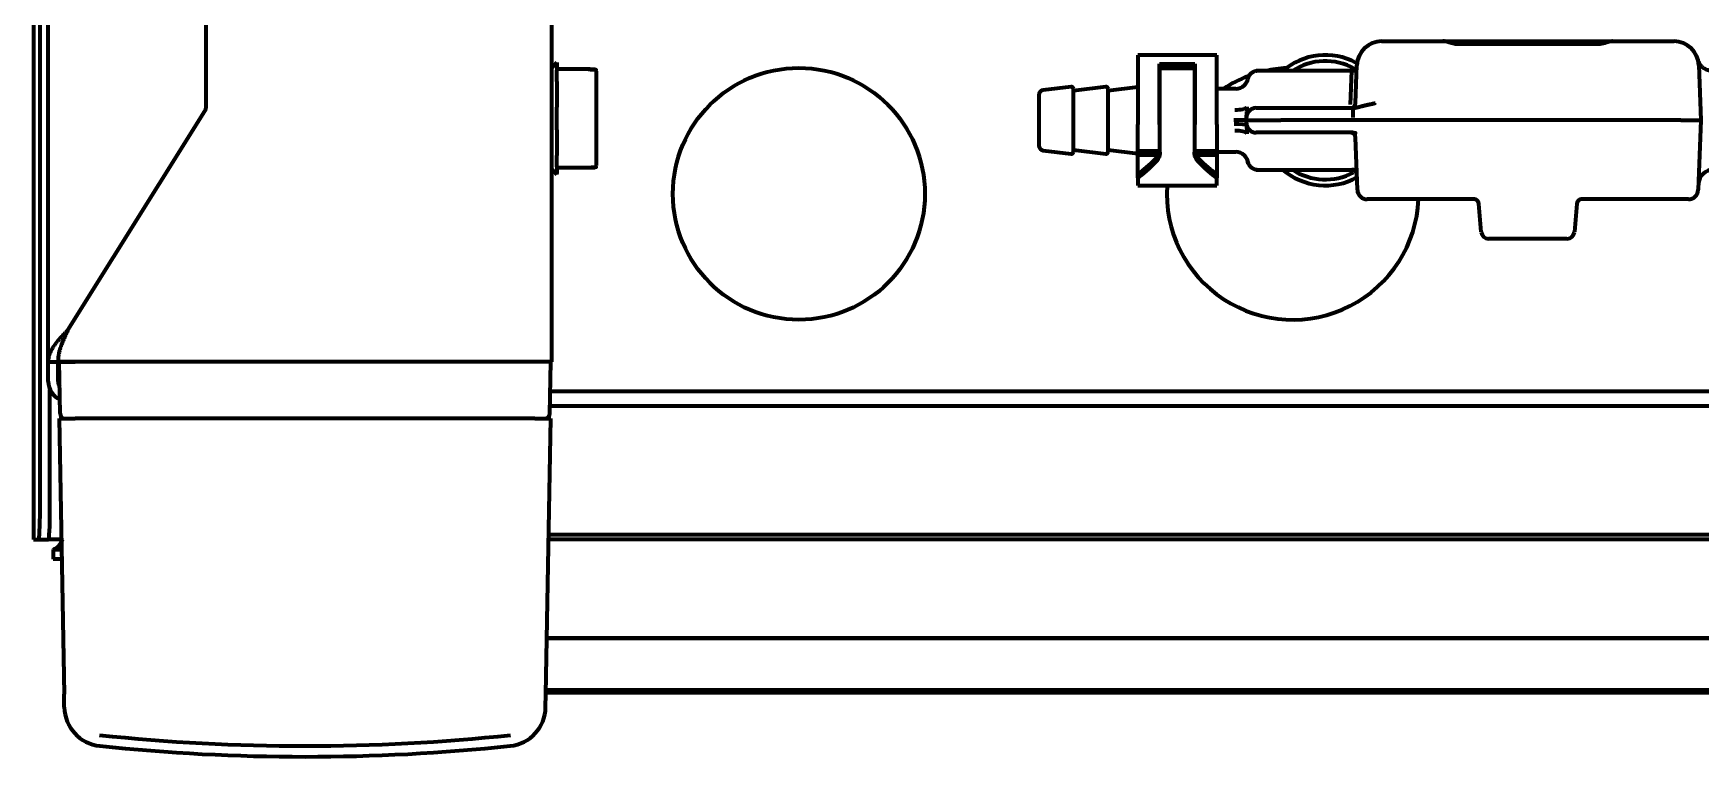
# Model space of a CAD drawing. Header units: inches. Extents: x -2405 to 7588, y 441 to 5654.
# Drawn here: x 2142.3 to 2311.1, y 4629.5 to 4702.8 of the extents above; entities that cross this region are included whole.
import ezdxf

# ---------------------------------------------------------------- set-up
doc = ezdxf.new("R2010")
doc.units = ezdxf.units.IN

msp = doc.modelspace()

# ---------------------------------------------------------------- linework, layer by layer
at = {"linetype": 'Continuous', "lineweight": 70}
for p, q in [((2142.28, 5138.33), (2142.28, 4651.53)), ((2142.95, 4654.53), (2142.95, 5137.33)), ((2194.78, 4669.53), (2194.78, 4770.24)), ((2143.78, 4669.53), (2143.78, 4751.33)), ((2159.78, 4695.42), (2159.78, 4750.33)), ((2278.77, 4701.98), (2285.01, 4701.98)), ((2285.01, 4701.98), (2286.39, 4701.98)), ((2286.39, 4701.98), (2300.76, 4701.98)), ((2300.73, 4701.69), (2286.42, 4701.69)), ((2300.76, 4701.98), (2302.14, 4701.98)), ((2302.14, 4701.98), (2308.38, 4701.98)), ((2195.28, 4699.83), (2194.78, 4699.25)), ((2195.28, 4699.83), (2195.28, 4699.73)), ((2195.28, 4699.73), (2195.28, 4699.06)), ((2254.08, 4700.58), (2254.08, 4693.57)), ((2262.08, 4700.58), (2254.08, 4700.58)), ((2256.28, 4693.57), (2256.28, 4699.7)), ((2256.28, 4699.7), (2259.88, 4699.7)), ((2256.33, 4699.55), (2259.83, 4699.55)), ((2256.33, 4699.25), (2256.33, 4699.55)), ((2259.83, 4699.55), (2259.83, 4699.25)), ((2259.88, 4699.7), (2259.88, 4693.57)), ((2262.08, 4693.57), (2262.08, 4700.58)), ((2276.14, 4695.72), (2276.27, 4699.57)), ((2310.88, 4699.57), (2311.08, 4693.98)), ((2195.28, 4697.92), (2195.28, 4699.06)), ((2195.28, 4697.92), (2195.28, 4697.25)), ((2198.44, 4699.16), (2195.38, 4699.16)), ((2199.28, 4694.16), (2199.28, 4698.94)), ((2256.33, 4699.18), (2256.28, 4699.18)), ((2256.33, 4699.25), (2259.83, 4699.25)), ((2256.33, 4696.82), (2256.33, 4699.25)), ((2259.83, 4699.25), (2259.83, 4696.82)), ((2259.88, 4699.18), (2259.83, 4699.18)), ((2273.08, 4698.98), (2266.07, 4698.98)), ((2275.77, 4698.98), (2273.08, 4698.98)), ((2275.64, 4695.57), (2275.77, 4698.98)), ((2195.28, 4697.25), (2195.28, 4696.64)), ((2195.28, 4696.64), (2195.28, 4695.3)), ((2244.08, 4696.54), (2244.08, 4691.43)), ((2247.35, 4697.38), (2244.51, 4697.04)), ((2250.85, 4697.38), (2247.58, 4696.98)), ((2247.58, 4690.78), (2247.58, 4697.18)), ((2254.08, 4697.35), (2251.08, 4696.98)), ((2251.08, 4690.78), (2251.08, 4697.18)), ((2256.33, 4697.2), (2256.28, 4697.19)), ((2256.33, 4696.08), (2256.33, 4696.82)), ((2256.33, 4690.76), (2256.33, 4696.08)), ((2259.88, 4697.2), (2259.83, 4697.2)), ((2259.83, 4696.82), (2259.83, 4696.08)), ((2259.83, 4696.08), (2259.83, 4690.76)), ((2264.01, 4697.18), (2262.08, 4697.18)), ((2145.78, 4672.73), (2159.62, 4694.9)), ((2195.28, 4694.16), (2195.28, 4695.3)), ((2265.09, 4694.27), (2265.09, 4694.5)), ((2268.58, 4695.23), (2275.87, 4695.23)), ((2195.28, 4693.02), (2195.28, 4694.16)), ((2195.28, 4693.02), (2195.28, 4691.68)), ((2199.28, 4689.39), (2199.28, 4694.16)), ((2254.08, 4692.88), (2254.08, 4693.57)), ((2254.08, 4690.9), (2254.08, 4692.88)), ((2256.28, 4693.57), (2256.28, 4692.88)), ((2256.28, 4692.88), (2256.28, 4690.9)), ((2259.88, 4692.88), (2259.88, 4693.57)), ((2259.88, 4690.9), (2259.88, 4692.88)), ((2262.08, 4693.57), (2262.08, 4692.88)), ((2262.08, 4692.88), (2262.08, 4690.9)), ((2265.08, 4693.98), (2265.09, 4694.27)), ((2265.08, 4693.98), (2268.57, 4693.98)), ((2265.09, 4693.7), (2265.08, 4693.98)), ((2265.09, 4693.5), (2265.09, 4693.49)), ((2309.08, 4693.98), (2268.57, 4693.98)), ((2275.87, 4692.73), (2268.58, 4692.73)), ((2309.08, 4693.98), (2311.08, 4693.98)), ((2311.08, 4693.98), (2310.83, 4686.95)), ((2195.28, 4691.68), (2195.28, 4691.07)), ((2195.28, 4691.07), (2195.28, 4690.4)), ((2247.58, 4690.98), (2250.85, 4690.58)), ((2251.08, 4690.98), (2254.08, 4690.62)), ((2276.32, 4686.95), (2276.14, 4692.25)), ((2195.28, 4689.26), (2195.28, 4690.4)), ((2244.51, 4690.93), (2247.35, 4690.58)), ((2254.08, 4690.48), (2254.08, 4690.9)), ((2254.08, 4690.9), (2256.28, 4690.9)), ((2254.08, 4690.48), (2256.28, 4690.48)), ((2254.08, 4688.55), (2254.08, 4690.48)), ((2256.28, 4690.9), (2256.28, 4690.48)), ((2256.28, 4690.78), (2256.28, 4690.78)), ((2259.87, 4690.76), (2259.88, 4690.76)), ((2259.88, 4690.48), (2259.88, 4690.9)), ((2259.88, 4690.9), (2262.08, 4690.9)), ((2259.88, 4690.48), (2262.08, 4690.48)), ((2262.08, 4690.9), (2262.08, 4690.48)), ((2262.08, 4690.78), (2264.01, 4690.78)), ((2262.08, 4690.48), (2262.08, 4688.55)), ((2194.78, 4689.07), (2195.28, 4688.49)), ((2195.28, 4689.26), (2195.28, 4688.59)), ((2195.28, 4688.49), (2195.28, 4688.59)), ((2198.44, 4689.16), (2195.38, 4689.16)), ((2254.08, 4688.15), (2254.08, 4688.55)), ((2254.08, 4688.15), (2254.08, 4687.38)), ((2262.08, 4688.55), (2262.08, 4688.15)), ((2262.08, 4687.38), (2262.08, 4688.15)), ((2266.07, 4688.98), (2273.08, 4688.98)), ((2273.08, 4688.98), (2275.77, 4688.98)), ((2254.08, 4687.38), (2262.08, 4687.38)), ((2278.32, 4685.98), (2277.32, 4685.98)), ((2288.22, 4685.98), (2278.32, 4685.98)), ((2308.83, 4685.98), (2298.93, 4685.98)), ((2309.83, 4685.98), (2308.83, 4685.98)), ((2288.87, 4682.67), (2288.61, 4685.53)), ((2298.54, 4685.53), (2298.29, 4682.67)), ((2297.54, 4681.98), (2289.61, 4681.98)), ((2143.78, 4669.53), (2144.78, 4669.53)), ((2143.78, 4667.53), (2143.78, 4669.53)), ((2144.78, 4667.53), (2144.78, 4669.53)), ((2146.58, 4669.53), (2144.78, 4669.53)), ((2144.9, 4669.53), (2146.5, 4669.53)), ((2144.99, 4664.27), (2144.9, 4669.53)), ((2192.98, 4669.53), (2146.58, 4669.53)), ((2194.78, 4669.53), (2192.98, 4669.53)), ((2194.56, 4664.27), (2194.65, 4669.53)), ((2144.78, 4667.53), (2144.93, 4667.53)), ((2143.95, 4654.53), (2143.95, 4666.72)), ((2419.68, 4666.53), (2194.61, 4666.53)), ((2408.33, 4665.03), (2194.57, 4665.03)), ((2144.9, 4663.78), (2146.5, 4663.78)), ((2144.9, 4663.78), (2145.39, 4635.87)), ((2145.28, 4663.83), (2145.28, 4663.78)), ((2193.05, 4663.78), (2146.5, 4663.78)), ((2193.05, 4663.78), (2194.65, 4663.78)), ((2194.16, 4635.87), (2194.65, 4663.78)), ((2194.28, 4663.78), (2194.28, 4663.83)), ((2142.28, 4651.53), (2142.8, 4651.53)), ((2142.28, 4651.53), (2142.28, 4651.53)), ((2142.8, 4651.53), (2143.8, 4651.53)), ((2144.28, 4651.53), (2143.8, 4651.53)), ((2145.11, 4651.53), (2144.28, 4651.53)), ((2144.28, 4650.53), (2145.13, 4650.53)), ((2144.28, 4650.53), (2144.28, 4649.53)), ((2419.68, 4651.53), (2194.44, 4651.53)), ((2194.45, 4652.03), (2419.68, 4652.03)), ((2145.15, 4649.53), (2144.28, 4649.53)), ((2419.68, 4641.54), (2194.26, 4641.54)), ((2419.68, 4641.51), (2194.26, 4641.51)), ((2145.41, 4634.53), (2145.39, 4635.87)), ((2194.14, 4634.53), (2194.16, 4635.87)), ((2194.17, 4636.04), (2419.69, 4636.04)), ((2194.18, 4636.3), (2419.69, 4636.3))]:
    msp.add_line(p, q, dxfattribs=at)
msp.add_circle((2219.78, 4686.53), 12.75, dxfattribs=at)
for centre, radius, start, end in [((2278.77, 4699.48), 2.5, 90, 178), ((2308.38, 4699.48), 2.5, 2, 90), ((2273.08, 4693.98), 6.6, 62.0357, 130.7514), ((2273.08, 4693.98), 6, 60.525, 123.5531), ((2275.77, 4699.48), 0.5, 269.1135, 358), ((2195.38, 4699.06), 0.1, 90, 180), ((2269.78, 4686.53), 12.75, 110.6494, 123.3563), ((2269.78, 4686.53), 12.75, 92.9531, 102.4537), ((2244.58, 4696.54), 0.5, 96.9365, 180), ((2247.38, 4697.18), 0.2, 0, 96.9365), ((2250.88, 4697.18), 0.2, 0, 96.9365), ((2158.78, 4695.42), 1, 328, 0), ((2266.08, 4694.23), 1, 90, 178), ((2275.64, 4695.73), 0.5, 270, 358), ((2266.08, 4693.73), 1, 182.0002, 270), ((2275.64, 4692.23), 0.5, 2, 90), ((2244.58, 4691.43), 0.5, 180, 263.0635), ((2247.38, 4690.78), 0.2, 263.0635, 0), ((2250.88, 4690.78), 0.2, 263.0635, 0), ((2195.38, 4689.26), 0.1, 180, 270), ((2273.08, 4693.98), 6.6, 229.2478, 299.0141), ((2273.08, 4693.98), 6, 236.4469, 298.2656), ((2275.77, 4688.48), 0.5, 2, 91.8742), ((2312.35, 4687.48), 1.5, 89.4269, 178), ((2269.78, 4686.53), 12.75, 176.1806, 357.525), ((2277.32, 4686.98), 1, 182, 270), ((2288.12, 4685.48), 0.5, 5, 90), ((2299.03, 4685.48), 0.5, 90, 175), ((2309.83, 4686.98), 1, 270, 358), ((2289.61, 4682.73), 0.75, 185, 270), ((2297.54, 4682.73), 0.75, 270, 355), ((2145.78, 4667.53), 2, 180, 246.1655), ((2145.78, 4667.53), 1, 180, 213.8639), ((2145.49, 4664.28), 0.5, 181, 270), ((2194.06, 4664.28), 0.5, 270, 359), ((2149.41, 4634.6), 4, 181, 264.013), ((2190.14, 4634.6), 4, 275.987, 359), ((2169.78, 4828.78), 199.25, 264.013, 270), ((2169.78, 4828.78), 199.25, 270, 275.987)]:
    msp.add_arc(centre, radius, start, end, dxfattribs=at)
for centre, major_axis, ratio, start_param, end_param in [((2264.01, 4698.43), (-1.25, 0.04), 1, 1.602904, 3.141573), ((2263.92, 4695.47), (-1.25, 0.04), 0.333532, 1.581322, 2.950519), ((2263.84, 4693.42), (1.25, 0.04), 0.125618, 0, 1.566409), ((2263.92, 4692.5), (1.25, 0.04), 0.333515, 0.191083, 1.56029), ((2256.33, 4693.98), (-4.14, -5.87), 0.300114, 0.644964, 1.079556), ((2256.33, 4693.98), (-4.55, -6.46), 0.300114, 0.696701, 1.087666), ((2259.83, 4693.98), (4.14, -5.87), 0.300114, 5.203629, 5.638222), ((2259.83, 4693.98), (4.55, -6.46), 0.300114, 5.195519, 5.586485), ((2264.01, 4689.53), (-1.25, -0.04), 1, 3.141612, 4.681404), ((2142.8, 4654.53), (0, -3), 0.052336, 0, 1.570796), ((2143.8, 4654.53), (0, 3), 0.052336, 3.141593, 4.712389), ((2169.78, 4828.36), (-197.77, 0), 0.999848, 1.465422, 1.67617)]:
    msp.add_ellipse(centre, major_axis=major_axis, ratio=ratio, start_param=start_param, end_param=end_param, dxfattribs=at)
for points, knots in [([(2286.42, 4701.69), (2286.41, 4701.69), (2286.32, 4701.69), (2286.11, 4701.72), (2285.76, 4701.8), (2285.43, 4701.91), (2285.17, 4702), (2285, 4701.98), (2284.98, 4701.98)], [0, 0, 0, 0, 0.01627, 0.157625, 0.338855, 0.689828, 0.962401, 1, 1, 1, 1]), ([(2302.14, 4701.98), (2302.13, 4701.98), (2302.04, 4701.99), (2301.88, 4701.95), (2301.58, 4701.87), (2301.22, 4701.75), (2300.85, 4701.69), (2300.74, 4701.69), (2300.73, 4701.69)], [0, 0, 0, 0, 0.024433, 0.169144, 0.371364, 0.80958, 0.980738, 1, 1, 1, 1]), ([(2312.26, 4699), (2312.22, 4698.99), (2312.02, 4698.97), (2311.7, 4699.08), (2311.36, 4699.26), (2311.13, 4699.48), (2310.97, 4699.69), (2310.88, 4699.87), (2310.84, 4700), (2310.82, 4700.05), (2310.82, 4700.06)], [0, 0, 0, 0, 0.073314, 0.307885, 0.501542, 0.665237, 0.800055, 0.904497, 0.975091, 1, 1, 1, 1]), ([(2198.44, 4699.16), (2198.47, 4699.16), (2198.5, 4699.16), (2198.54, 4699.16), (2198.56, 4699.16), (2198.58, 4699.16), (2198.59, 4699.16), (2198.63, 4699.16), (2198.66, 4699.16), (2198.7, 4699.16), (2198.72, 4699.16), (2198.78, 4699.16), (2198.81, 4699.16), (2198.87, 4699.16), (2198.9, 4699.16), (2198.94, 4699.16), (2198.95, 4699.16), (2198.97, 4699.16), (2198.98, 4699.16), (2199.01, 4699.16), (2199.02, 4699.16), (2199.06, 4699.16), (2199.08, 4699.16), (2199.11, 4699.16), (2199.12, 4699.16), (2199.13, 4699.16), (2199.13, 4699.16), (2199.15, 4699.16), (2199.15, 4699.16), (2199.16, 4699.16), (2199.16, 4699.16), (2199.17, 4699.16), (2199.17, 4699.16)], [0, 0, 0, 0, 0.033049, 0.033049, 0.049574, 0.049574, 0.066098, 0.066098, 0.099147, 0.099147, 0.132196, 0.132196, 0.198295, 0.198295, 0.264393, 0.264393, 0.297442, 0.297442, 0.330491, 0.330491, 0.396589, 0.396589, 0.528786, 0.528786, 0.594884, 0.594884, 0.660982, 0.660982, 0.793179, 0.793179, 0.925375, 1, 1, 1, 1]), ([(2198.46, 4699.15), (2198.49, 4699.15), (2198.52, 4699.15), (2198.58, 4699.15), (2198.61, 4699.15), (2198.66, 4699.14), (2198.69, 4699.14), (2198.72, 4699.14), (2198.73, 4699.14), (2198.76, 4699.14), (2198.77, 4699.14), (2198.82, 4699.14), (2198.86, 4699.14), (2198.93, 4699.13), (2198.96, 4699.13), (2199, 4699.13), (2199.01, 4699.12), (2199.04, 4699.12), (2199.05, 4699.12), (2199.08, 4699.12), (2199.1, 4699.12), (2199.15, 4699.11), (2199.17, 4699.11), (2199.2, 4699.1), (2199.21, 4699.1), (2199.22, 4699.09), (2199.23, 4699.09), (2199.24, 4699.09), (2199.25, 4699.09), (2199.26, 4699.08), (2199.26, 4699.08), (2199.26, 4699.08), (2199.27, 4699.08), (2199.26, 4699.08), (2199.26, 4699.08), (2199.26, 4699.08), (2199.25, 4699.09), (2199.24, 4699.09), (2199.23, 4699.09), (2199.22, 4699.09), (2199.21, 4699.1), (2199.2, 4699.1), (2199.17, 4699.11), (2199.15, 4699.11), (2199.1, 4699.12), (2199.08, 4699.12), (2199.04, 4699.12), (2199.01, 4699.12), (2198.97, 4699.13), (2198.96, 4699.13), (2198.93, 4699.13), (2198.91, 4699.13), (2198.86, 4699.14), (2198.82, 4699.14), (2198.77, 4699.14), (2198.76, 4699.14), (2198.73, 4699.14), (2198.72, 4699.14), (2198.69, 4699.14), (2198.66, 4699.14), (2198.62, 4699.14), (2198.61, 4699.15), (2198.58, 4699.15), (2198.57, 4699.15), (2198.52, 4699.15), (2198.49, 4699.15), (2198.46, 4699.15)], [0, 0, 0, 0, 0.015625, 0.015625, 0.03125, 0.03125, 0.046875, 0.046875, 0.054687, 0.054687, 0.0625, 0.0625, 0.09375, 0.09375, 0.125, 0.125, 0.140625, 0.140625, 0.15625, 0.15625, 0.1875, 0.1875, 0.25, 0.25, 0.28125, 0.28125, 0.3125, 0.3125, 0.375, 0.375, 0.4375, 0.4375, 0.5, 0.5625, 0.5625, 0.625, 0.625, 0.6875, 0.6875, 0.71875, 0.71875, 0.75, 0.75, 0.8125, 0.8125, 0.84375, 0.84375, 0.875, 0.875, 0.890625, 0.890625, 0.90625, 0.90625, 0.9375, 0.9375, 0.945312, 0.945312, 0.953125, 0.953125, 0.96875, 0.96875, 0.976562, 0.976562, 0.984375, 0.984375, 1, 1, 1, 1]), ([(2265.14, 4695.35), (2265.14, 4695.27), (2265.14, 4695.2), (2265.13, 4695.09), (2265.13, 4695.06), (2265.12, 4694.98), (2265.12, 4694.95), (2265.11, 4694.84), (2265.11, 4694.77), (2265.1, 4694.67), (2265.1, 4694.64), (2265.1, 4694.57), (2265.09, 4694.53), (2265.09, 4694.5)], [0, 0, 0, 0, 0.25, 0.25, 0.375, 0.375, 0.5, 0.5, 0.75, 0.75, 0.875, 0.875, 1, 1, 1, 1]), ([(2266.08, 4695.23), (2266.08, 4695.23), (2266.13, 4695.23), (2266.32, 4695.23), (2266.63, 4695.23), (2267.02, 4695.23), (2267.49, 4695.23), (2268.01, 4695.23), (2268.39, 4695.23), (2268.58, 4695.23)], [0, 0, 0, 0, 0.146168, 0.289853, 0.434024, 0.577627, 0.714047, 0.851827, 1, 1, 1, 1]), ([(2275.87, 4695.23), (2275.88, 4695.23), (2275.9, 4695.23), (2275.93, 4695.23), (2275.97, 4695.24), (2276, 4695.24), (2276.03, 4695.24), (2276.07, 4695.25), (2276.1, 4695.25), (2276.13, 4695.26), (2276.17, 4695.26), (2276.2, 4695.27), (2276.24, 4695.28), (2276.27, 4695.29), (2276.31, 4695.29), (2276.35, 4695.3), (2276.38, 4695.31), (2276.42, 4695.32), (2276.46, 4695.33), (2276.49, 4695.34), (2276.53, 4695.35), (2276.57, 4695.36), (2276.62, 4695.37), (2276.68, 4695.39), (2276.73, 4695.4), (2276.75, 4695.41), (2276.76, 4695.41), (2276.78, 4695.41), (2276.79, 4695.42), (2276.8, 4695.42), (2276.81, 4695.42), (2276.82, 4695.42), (2276.83, 4695.43), (2276.84, 4695.43), (2276.85, 4695.43), (2276.86, 4695.43), (2276.87, 4695.44), (2276.89, 4695.44), (2276.9, 4695.44), (2276.91, 4695.45), (2276.92, 4695.45), (2276.93, 4695.45), (2276.95, 4695.46), (2276.96, 4695.46), (2276.97, 4695.46), (2276.98, 4695.46), (2277, 4695.47), (2277.01, 4695.47), (2277.02, 4695.47), (2277.04, 4695.48), (2277.05, 4695.48), (2277.06, 4695.48), (2277.08, 4695.49), (2277.09, 4695.49), (2277.11, 4695.49), (2277.12, 4695.5), (2277.14, 4695.5), (2277.15, 4695.5), (2277.17, 4695.51), (2277.18, 4695.51), (2277.2, 4695.51), (2277.21, 4695.52), (2277.23, 4695.52), (2277.24, 4695.52), (2277.26, 4695.53), (2277.27, 4695.53), (2277.29, 4695.54), (2277.31, 4695.54), (2277.32, 4695.54), (2277.34, 4695.55), (2277.36, 4695.55), (2277.37, 4695.55), (2277.39, 4695.56), (2277.41, 4695.56), (2277.42, 4695.57), (2277.44, 4695.57), (2277.46, 4695.57), (2277.48, 4695.58), (2277.5, 4695.58), (2277.51, 4695.58), (2277.53, 4695.59), (2277.55, 4695.59), (2277.57, 4695.6), (2277.59, 4695.6), (2277.61, 4695.61), (2277.63, 4695.61), (2277.65, 4695.61), (2277.67, 4695.62), (2277.68, 4695.62), (2277.7, 4695.63), (2277.72, 4695.63), (2277.74, 4695.63), (2277.77, 4695.64), (2277.79, 4695.64), (2277.81, 4695.65), (2277.83, 4695.65), (2277.85, 4695.66), (2277.87, 4695.66), (2277.89, 4695.67), (2277.91, 4695.67), (2277.93, 4695.67), (2277.96, 4695.68), (2277.98, 4695.68), (2278, 4695.69), (2278.02, 4695.69), (2278.04, 4695.7), (2278.07, 4695.7), (2278.09, 4695.71), (2278.11, 4695.71), (2278.13, 4695.71), (2278.13, 4695.72)], [0, 0, 0, 0, 0.014899, 0.029973, 0.045222, 0.060648, 0.076251, 0.092031, 0.10799, 0.124128, 0.140446, 0.156945, 0.173628, 0.190494, 0.207546, 0.224786, 0.242216, 0.259837, 0.277652, 0.295663, 0.313873, 0.332285, 0.350901, 0.381608, 0.413263, 0.417906, 0.422604, 0.427356, 0.432164, 0.437026, 0.441943, 0.446915, 0.451941, 0.457021, 0.462156, 0.467345, 0.472588, 0.477886, 0.483238, 0.488643, 0.494103, 0.499616, 0.505184, 0.510805, 0.51648, 0.522208, 0.527991, 0.533827, 0.539716, 0.545659, 0.551655, 0.557705, 0.563808, 0.569964, 0.576174, 0.582437, 0.588753, 0.595122, 0.601545, 0.60802, 0.614549, 0.621131, 0.627766, 0.634454, 0.641195, 0.647989, 0.654836, 0.661737, 0.66869, 0.675696, 0.682756, 0.689868, 0.697034, 0.704253, 0.711525, 0.71885, 0.726228, 0.73366, 0.741144, 0.748683, 0.756274, 0.763919, 0.771617, 0.779369, 0.787175, 0.795034, 0.802946, 0.810913, 0.818934, 0.827008, 0.835137, 0.843319, 0.851556, 0.859847, 0.868193, 0.876593, 0.885048, 0.893558, 0.902122, 0.910742, 0.919417, 0.928147, 0.936933, 0.945774, 0.954671, 0.963624, 0.972634, 0.981699, 0.990821, 1, 1, 1, 1]), ([(2265.08, 4693.98), (2265.07, 4693.98), (2265.07, 4693.98), (2265.04, 4693.98), (2265.03, 4693.98), (2265.02, 4693.98), (2265.01, 4693.98), (2265, 4693.98), (2264.99, 4693.98), (2264.95, 4693.98), (2264.91, 4693.98), (2264.85, 4693.98), (2264.84, 4693.98), (2264.82, 4693.98), (2264.8, 4693.98), (2264.77, 4693.98), (2264.74, 4693.98), (2264.65, 4693.98), (2264.59, 4693.98), (2264.5, 4693.98), (2264.49, 4693.98), (2264.45, 4693.98), (2264.4, 4693.98), (2264.3, 4693.98), (2264.23, 4693.98), (2264.17, 4693.98), (2264.15, 4693.98), (2264.11, 4693.98), (2264.09, 4693.98), (2264.03, 4693.98), (2263.99, 4693.98), (2263.93, 4693.98), (2263.9, 4693.98), (2263.87, 4693.98), (2263.84, 4693.98), (2263.83, 4693.98), (2263.82, 4693.98)], [0, 0, 0, 0, 0.122, 0.122, 0.184714, 0.184714, 0.216071, 0.216071, 0.247428, 0.247428, 0.372857, 0.372857, 0.404214, 0.404214, 0.435571, 0.435571, 0.498285, 0.498285, 0.623714, 0.623714, 0.655071, 0.655071, 0.686428, 0.749143, 0.811857, 0.811857, 0.843214, 0.843214, 0.874571, 0.874571, 0.937286, 0.937286, 0.968643, 0.984321, 0.984321, 1, 1, 1, 1]), ([(2265.09, 4693.47), (2265.09, 4693.47), (2265.09, 4693.47), (2265.09, 4693.46), (2265.09, 4693.46), (2265.09, 4693.45), (2265.09, 4693.44), (2265.1, 4693.41), (2265.1, 4693.38), (2265.1, 4693.33), (2265.1, 4693.29), (2265.11, 4693.23), (2265.11, 4693.19), (2265.11, 4693.12), (2265.12, 4693.09), (2265.12, 4693.02), (2265.12, 4692.98), (2265.13, 4692.91), (2265.13, 4692.88), (2265.14, 4692.77), (2265.14, 4692.69), (2265.14, 4692.62)], [0, 0, 0, 0, 0.001953, 0.003906, 0.007812, 0.015625, 0.03125, 0.0625, 0.125, 0.125, 0.25, 0.25, 0.375, 0.375, 0.5, 0.5, 0.625, 0.625, 0.75, 0.75, 1, 1, 1, 1]), ([(2268.58, 4692.73), (2268.39, 4692.73), (2268, 4692.73), (2267.46, 4692.73), (2266.98, 4692.73), (2266.59, 4692.73), (2266.3, 4692.73), (2266.13, 4692.73), (2266.08, 4692.73), (2266.08, 4692.73)], [0, 0, 0, 0, 0.148263, 0.293914, 0.439938, 0.585587, 0.720883, 0.853972, 1, 1, 1, 1]), ([(2256.29, 4690.77), (2256.3, 4690.82), (2256.32, 4690.93), (2256.33, 4691.04), (2256.33, 4691.11)], [0, 0, 0, 0, 0.420935, 1, 1, 1, 1]), ([(2259.83, 4691.11), (2259.83, 4691.04), (2259.83, 4690.93), (2259.85, 4690.81), (2259.87, 4690.76)], [0, 0, 0, 0, 0.563837, 1, 1, 1, 1]), ([(2255.93, 4690.12), (2255.99, 4690.18), (2256.08, 4690.3), (2256.15, 4690.42), (2256.18, 4690.47)], [0, 0, 0, 0, 0.586027, 1, 1, 1, 1]), ([(2259.97, 4690.47), (2260, 4690.42), (2260.07, 4690.3), (2260.16, 4690.18), (2260.23, 4690.12)], [0, 0, 0, 0, 0.412822, 1, 1, 1, 1]), ([(2199.17, 4689.16), (2199.17, 4689.16), (2199.17, 4689.16), (2199.17, 4689.16), (2199.16, 4689.16), (2199.16, 4689.16), (2199.15, 4689.16), (2199.15, 4689.16), (2199.13, 4689.16), (2199.13, 4689.16), (2199.12, 4689.16), (2199.11, 4689.16), (2199.08, 4689.16), (2199.06, 4689.16), (2199.02, 4689.16), (2199.01, 4689.16), (2198.97, 4689.16), (2198.95, 4689.16), (2198.91, 4689.16), (2198.9, 4689.16), (2198.87, 4689.16), (2198.86, 4689.16), (2198.81, 4689.16), (2198.78, 4689.16), (2198.72, 4689.16), (2198.7, 4689.16), (2198.66, 4689.16), (2198.63, 4689.16), (2198.59, 4689.16), (2198.58, 4689.16), (2198.56, 4689.16), (2198.54, 4689.16), (2198.5, 4689.16), (2198.47, 4689.16), (2198.44, 4689.16)], [0, 0, 0, 0, 0.051627, 0.170174, 0.170174, 0.28872, 0.28872, 0.407267, 0.407267, 0.46654, 0.46654, 0.525814, 0.525814, 0.64436, 0.64436, 0.703633, 0.703633, 0.762907, 0.762907, 0.792543, 0.792543, 0.82218, 0.82218, 0.881453, 0.881453, 0.91109, 0.91109, 0.940727, 0.940727, 0.955545, 0.955545, 0.970363, 0.970363, 1, 1, 1, 1]), ([(2199.26, 4689.25), (2199.26, 4689.25), (2199.27, 4689.25), (2199.26, 4689.25), (2199.26, 4689.25), (2199.26, 4689.24), (2199.25, 4689.24), (2199.24, 4689.24), (2199.23, 4689.23), (2199.22, 4689.23), (2199.21, 4689.23), (2199.2, 4689.23), (2199.17, 4689.22), (2199.15, 4689.22), (2199.1, 4689.21), (2199.08, 4689.21), (2199.04, 4689.2), (2199.01, 4689.2), (2198.97, 4689.2), (2198.96, 4689.2), (2198.93, 4689.19), (2198.91, 4689.19), (2198.86, 4689.19), (2198.82, 4689.19), (2198.77, 4689.19), (2198.76, 4689.19), (2198.73, 4689.18), (2198.72, 4689.18), (2198.69, 4689.18), (2198.66, 4689.18), (2198.62, 4689.18), (2198.61, 4689.18), (2198.58, 4689.18), (2198.57, 4689.18), (2198.52, 4689.18), (2198.49, 4689.18), (2198.46, 4689.18)], [0, 0, 0, 0, 0.050699, 0.169361, 0.169361, 0.288024, 0.288024, 0.406687, 0.406687, 0.466018, 0.466018, 0.525349, 0.525349, 0.644012, 0.644012, 0.703343, 0.703343, 0.762675, 0.762675, 0.79234, 0.79234, 0.822006, 0.822006, 0.881337, 0.881337, 0.89617, 0.89617, 0.911003, 0.911003, 0.940669, 0.940669, 0.955501, 0.955501, 0.970334, 0.970334, 1, 1, 1, 1])]:
    msp.add_open_spline(points, degree=3, knots=knots, dxfattribs=at)
for points, degree in [([(2266.24, 4698.98), (2265.42, 4698.93), (2265.23, 4698.17)], 2), ([(2276.25, 4695.28), (2275.86, 4695.22)], 1), ([(2275.86, 4692.75), (2276.25, 4692.68)], 1), ([(2256.21, 4690.2), (2256.18, 4690.12), (2256.1, 4689.97), (2255.99, 4689.84), (2255.93, 4689.77)], 3), ([(2256.33, 4690.76), (2256.33, 4690.7), (2256.32, 4690.57), (2256.28, 4690.38), (2256.24, 4690.26), (2256.21, 4690.2)], 3), ([(2259.94, 4690.2), (2259.91, 4690.26), (2259.87, 4690.38), (2259.83, 4690.57), (2259.83, 4690.7), (2259.83, 4690.76)], 3), ([(2260.23, 4689.77), (2260.16, 4689.84), (2260.05, 4689.97), (2259.97, 4690.12), (2259.94, 4690.2)], 3), ([(2265.23, 4689.8), (2265.45, 4689.01), (2266.24, 4688.98)], 2), ([(2145.78, 4672.73), (2145.7, 4672.66), (2145.55, 4672.5), (2145.33, 4672.28), (2145.11, 4672.05), (2144.91, 4671.82), (2144.71, 4671.59), (2144.53, 4671.36), (2144.36, 4671.13), (2144.21, 4670.9), (2144.08, 4670.68), (2143.97, 4670.45), (2143.88, 4670.22), (2143.82, 4669.99), (2143.78, 4669.76), (2143.78, 4669.61), (2143.78, 4669.53)], 3), ([(2145.78, 4672.73), (2145.72, 4672.63), (2145.62, 4672.41), (2145.46, 4672.09), (2145.32, 4671.77), (2145.19, 4671.45), (2145.07, 4671.13), (2144.96, 4670.81), (2144.88, 4670.49), (2144.82, 4670.17), (2144.78, 4669.85), (2144.78, 4669.64), (2144.78, 4669.53)], 3), ([(2145.28, 4651.53), (2145.25, 4651.5), (2145.21, 4651.43), (2145.14, 4651.32), (2145.07, 4651.22), (2145.01, 4651.13), (2144.94, 4651.03), (2144.88, 4650.94), (2144.81, 4650.86), (2144.74, 4650.79), (2144.68, 4650.72), (2144.61, 4650.67), (2144.54, 4650.62), (2144.48, 4650.58), (2144.41, 4650.55), (2144.34, 4650.54), (2144.3, 4650.53), (2144.28, 4650.53)], 3)]:
    msp.add_open_spline(points, degree=degree, dxfattribs=at)
msp.add_rational_spline([(2275.87, 4695.23), (2275.87, 4695.23), (2275.87, 4694.84), (2275.87, 4694.27)], [0.999704573315, 0.812892506685, 0.812990982246, 1], degree=3, dxfattribs=at)

doc.saveas('drawing.dxf')
